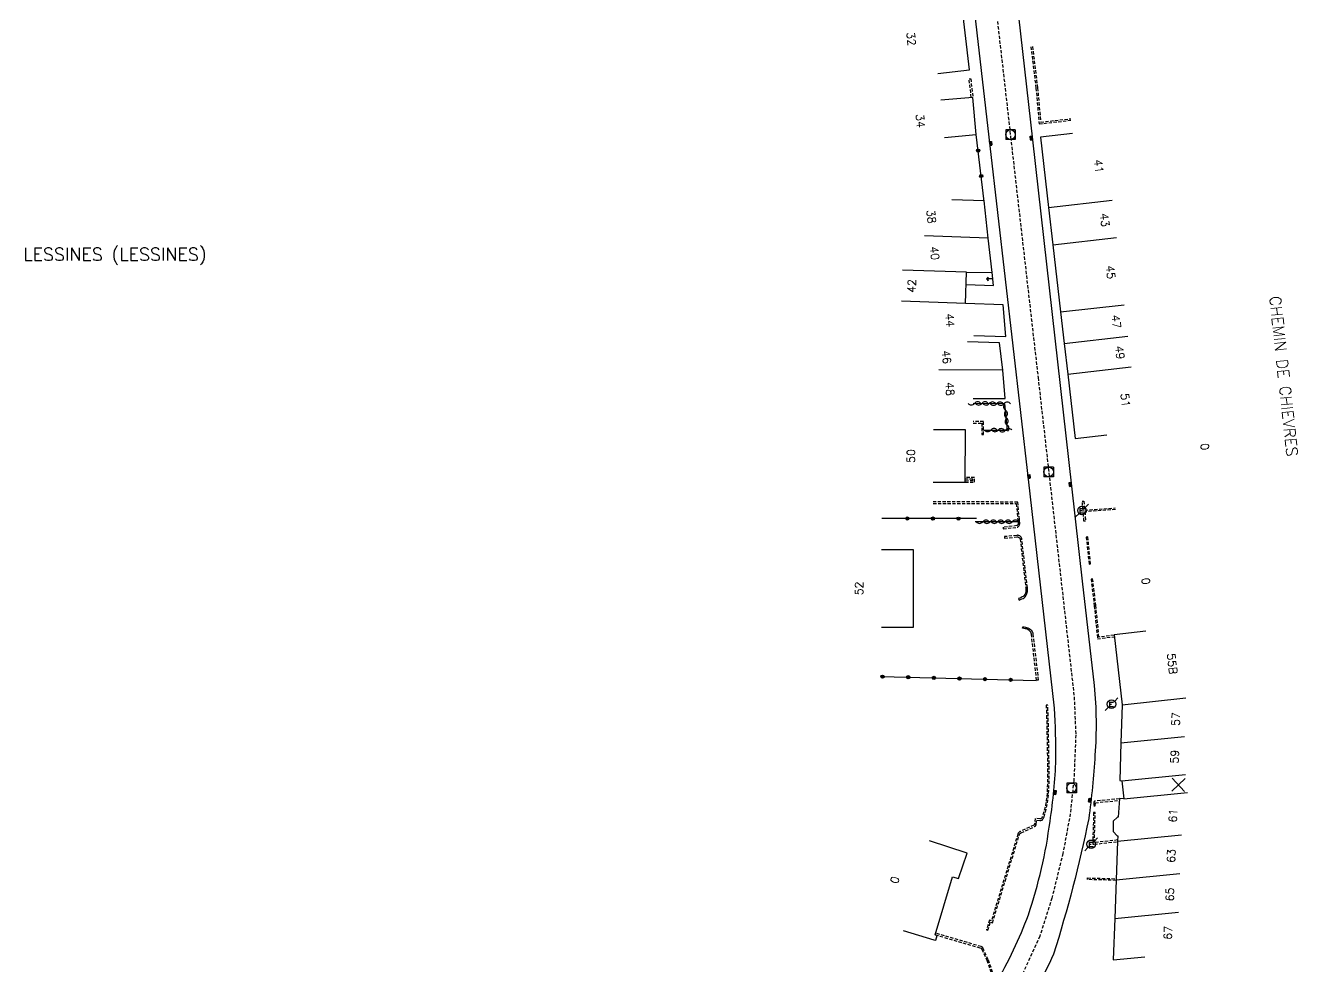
# Model space of a CAD drawing. Header units: millimetres. Extents: x 111999 to 113000, y 155000 to 156001.
# Drawn here: x 112014.7 to 112213.4, y 155124.9 to 155271.9 of the extents above; entities that cross this region are included whole.
import ezdxf
from ezdxf.enums import TextEntityAlignment as Align

# ---------------------------------------------------------------- set-up
doc = ezdxf.new("R2010")
doc.units = ezdxf.units.MM
doc.linetypes.add('DASHED', pattern=[0.75, 0.5, -0.25])
doc.layers.get('0').update_dxf_attribs({"linetype": 'CONTINUOUS'})
for name, color, linetype in [('W0001', 6, 'DASHED'), ('W0008', 7, 'CONTINUOUS'), ('W0100', 7, 'CONTINUOUS'), ('W0112', 1, 'DASHED'), ('W0310', 3, 'CONTINUOUS'), ('W0322', 7, 'CONTINUOUS'), ('W0400', 7, 'CONTINUOUS'), ('W0420', 7, 'CONTINUOUS'), ('W0471', 7, 'CONTINUOUS'), ('W0980', 7, 'CONTINUOUS'), ('W0989', 7, 'CONTINUOUS'), ('W0991', 7, 'CONTINUOUS'), ('W1102', 7, 'CONTINUOUS')]:
    doc.layers.add(name, color=color, linetype=linetype)
doc.styles.get("Standard").update_dxf_attribs({"font": 'romans.shx', "width": 0.85})

# ---------------------------------------------------------------- blocks, each defined once
blk = doc.blocks.new('T400')
for p, q in [((-0.15, 0.3), (0.15, 0.3)), ((-0.15, -0.25), (-0.15, 0.3)), ((-0.15, 0.15), (0.15, 0.15)), ((-0.15, 0), (0.15, 0)), ((0.15, 0.3), (0.15, -0.25)), ((-0.15, -0.15), (0.15, -0.15)), ((-0.15, -0.25), (-0.15, -0.3)), ((-0.15, -0.3), (0.15, -0.3)), ((0.15, -0.3), (0.15, -0.25))]:
    blk.add_line(p, q)
blk = doc.blocks.new('T420')
for p, q in [((0.75, 0.75), (-0.75, 0.75)), ((-0.75, 0.75), (-0.75, -0.75)), ((0.75, 0.75), (0.75, -0.75)), ((0.75, -0.75), (-0.75, -0.75))]:
    blk.add_line(p, q)
blk.add_ellipse((0, 0), major_axis=(-0.53, 0.53), ratio=1, start_param=3.926991, end_param=10.210176)
blk = doc.blocks.new('T471')
for p, q in [((-0.333334, 0.333334), (-0.333334, -0.333334)), ((-0.333334, 0.333334), (0.333334, 0.333334)), ((-0.333334, 0), (0, 0)), ((0.500001, 0.500001), (1.000002, 1.000002)), ((-0.500001, -0.500001), (-1.000002, -1.000002)), ((-0.333334, -0.333334), (0.333334, -0.333334))]:
    blk.add_line(p, q)
blk.add_ellipse((0, 0), major_axis=(0.471405, 0.471405), ratio=1, start_param=5.4977871438, end_param=11.780972451)
blk = doc.blocks.new('t322o')
at = {"color": 0, "linetype": 'Continuous'}
for radius in [0.25, 0.15]:
    blk.add_circle((0, 0), radius, dxfattribs=at)
blk = doc.blocks.new('t310o')
at = {"color": 0, "linetype": 'Continuous'}
for centre, start, end in [((-0.5, 0.38), 216.8699, 323.1304), ((0.5, -0.37), 36.8699, 143.1303)]:
    blk.add_arc(centre, 0.625, start, end, dxfattribs=at)
blk = doc.blocks.new('t991o')
at = {"color": 0, "linetype": 'Continuous'}
for p, q in [((-1, 1), (1, -1)), ((-1, -1), (1, 1))]:
    blk.add_line(p, q, dxfattribs=at)

msp = doc.modelspace()

# ---------------------------------------------------------------- linework, layer by layer
at = {"layer": 'W0001'}
msp.add_lwpolyline([(112163.9, 155295.6), (112168.59, 155254.4), (112172.87, 155216.87), (112176.33, 155186.37), (112178.51, 155166.97), (112178.76, 155161.05), (112178.46, 155153.95), (112177.9, 155148.73), (112176.75, 155142.52), (112175.03, 155135.56), (112173.15, 155129.6), (112170.15, 155123.08)], dxfattribs=at)
at = {"layer": 'W0008', "flags": 128}
for points in [[(112166.25, 155122.17, 0.0447), (112171.36, 155132.95, 0.0494), (112174.74, 155147.54, 0.0308), (112175.65, 155157.24, 0.0185), (112175.44, 155165.21), (112175.44, 155165.21), (112171.37, 155200.99), (112165.38, 155253.07), (112162.01, 155282.52)], [(112169.51, 155276.14), (112172, 155254.01), (112178.1, 155199.89), (112178.1, 155199.89), (112179.78, 155185.06), (112181.63, 155168.75, -0.0432), (112181.76, 155157.89, -0.0191), (112180.78, 155147.96, -0.0272), (112175.28, 155126.8, -0.0361), (112169.42, 155115.99, -0.0044), (112166.03, 155110.67), (112166.03, 155110.67, -0.002016), (112161.01, 155103.19, 0.0065), (112157.82, 155098.31), (112152.88, 155090.47), (112151.36, 155088.03, 0.011), (112148.61, 155083.3, 0.0232), (112144.67, 155075.88, 0.051), (112142.14, 155068.26, 0.0397), (112141.46, 155056.4, 0.0512), (112143.32, 155048.23, 0.0334), (112148.06, 155038.76), (112158.17, 155025.88)]]:
    msp.add_lwpolyline(points, format="xyb", dxfattribs=at)
at = {"layer": 'W0100', "flags": 128}
for points in [[(112157.21, 155264.39), (112162.18, 155264.97), (112160.83, 155276.55), (112160.83, 155276.55), (112158.82, 155276.46), (112157.82, 155285.08), (112159.85, 155285.33), (112159.35, 155289.73), (112158.76, 155294.74), (112158.32, 155298.73), (112157.76, 155303.7), (112157.16, 155308.71), (112156.29, 155314.72), (112156.25, 155315.02), (112156.25, 155315.02), (112153.82, 155314.88), (112153.36, 155329.43), (112153.36, 155329.43), (112148.36, 155329.27)], [(112158.24, 155254.38), (112163.21, 155254.83), (112162.69, 155260.64), (112162.69, 155260.64), (112157.71, 155260.19)], [(112178.24, 155254.98), (112173.27, 155254.42), (112174.52, 155243.43), (112175.18, 155237.63), (112176.36, 155227.13), (112176.93, 155222.17), (112177.5, 155217.39), (112178.66, 155207.35), (112178.66, 155207.35), (112183.62, 155207.92)], [(112162.85, 155223.42), (112167.85, 155223.26), (112167.43, 155228.25), (112167.43, 155228.25), (112161.54, 155228.44), (112161.71, 155233.31), (112165.72, 155233.26), (112165.1, 155238.63), (112164.43, 155244.48), (112159.43, 155244.66)], [(112161.64, 155231.4), (112165.93, 155231.27), (112165.69, 155233.26)], [(112148.41, 155177.88), (112153.41, 155177.87), (112153.44, 155189.94), (112153.44, 155189.94), (112148.44, 155189.95)], [(112189.72, 155177.24), (112184.75, 155176.68), (112185.99, 155165.73), (112185.8, 155159.81), (112185.62, 155153.92), (112185.96, 155153.89), (112186.26, 155151.07), (112185.6, 155151.13), (112185.37, 155148.2), (112185.29, 155148.22), (112184.62, 155147.56), (112184.61, 155146.77), (112184.59, 155145.98), (112185.23, 155145.29), (112185.31, 155145.3), (112185.3, 155144.45), (112185.06, 155138.41), (112184.85, 155132.35), (112184.58, 155125.89), (112184.58, 155125.89), (112189.56, 155126.39)], [(112151.79, 155130.47), (112156.59, 155129.05), (112156.88, 155128.96), (112157.1, 155129.71), (112156.81, 155129.8), (112159.5, 155138.87), (112160.47, 155138.59), (112161.78, 155142.55), (112161.78, 155142.55), (112155.94, 155144.48)]]:
    msp.add_lwpolyline(points, dxfattribs=at)
at = {"layer": 'W0100'}
for points in [[(112165.81, 155232.27), (112164.8, 155232.29), (112165.08, 155232), (112165.09, 155232.56), (112164.8, 155232.29)], [(112162.76, 155213.61), (112167.76, 155213.61), (112167.38, 155218.02), (112166.86, 155222.29), (112161.87, 155222.46)], [(112156.51, 155200.52), (112161.51, 155200.51), (112161.53, 155208.68), (112156.53, 155208.69)]]:
    msp.add_lwpolyline(points, dxfattribs=at)
at = {"layer": 'W0112'}
for points in [[(112171.74, 155268.56), (112172.55, 155262.09), (112173.05, 155256.5), (112178, 155257.06)], [(112171.99, 155268.59), (112172.8, 155262.12), (112173.28, 155256.78), (112177.97, 155257.31)], [(112162.44, 155260.62), (112162.11, 155263.53), (112162.36, 155263.56), (112162.69, 155260.64)], [(112162.76, 155209.75), (112164.09, 155209.75), (112164.08, 155207.96), (112164.33, 155207.96), (112164.35, 155210), (112162.76, 155210)], [(112161.51, 155200.51), (112162.93, 155200.53), (112162.94, 155201.25), (112161.51, 155201.26)], [(112161.51, 155200.76), (112162.68, 155200.78), (112162.68, 155201), (112161.51, 155201.01)], [(112156.5, 155197.21), (112169.47, 155197.17), (112169.7, 155194.68), (112169.74, 155194.32), (112169.75, 155194.23), (112169.76, 155194.14), (112169.76, 155194.06), (112169.75, 155193.99), (112169.73, 155193.92), (112169.7, 155193.86), (112169.67, 155193.81), (112169.63, 155193.77), (112169.6, 155193.75), (112169.57, 155193.74), (112167.41, 155193.48), (112167.44, 155193.23), (112169.62, 155193.49), (112169.71, 155193.52), (112169.79, 155193.58), (112169.87, 155193.65), (112169.92, 155193.74), (112169.97, 155193.84), (112169.99, 155193.94), (112170.01, 155194.04), (112170.01, 155194.14), (112170, 155194.25), (112169.99, 155194.35), (112169.95, 155194.71), (112169.7, 155197.42), (112156.5, 155197.46)], [(112184.97, 155196.26), (112180.18, 155195.9), (112180.29, 155194.46), (112180.04, 155194.44), (112179.91, 155196.13), (112179.77, 155197.55), (112180.02, 155197.58), (112180.16, 155196.15), (112184.94, 155196.51)], [(112184.76, 155176.63), (112182.38, 155176.33), (112181.9, 155181.24), (112181.4, 155185.41), (112181.15, 155185.38), (112181.65, 155181.21), (112182.15, 155176.05), (112184.79, 155176.38)], [(112185.59, 155151.06), (112181.71, 155150.69), (112181.58, 155150.56), (112181.56, 155149.99), (112181.81, 155149.98), (112181.82, 155150.45), (112185.57, 155150.81)], [(112185.3, 155144.63), (112181.66, 155144.22), (112181.8, 155148.91), (112181.55, 155148.91), (112181.41, 155143.95), (112181.65, 155143.97), (112185.29, 155144.38)], [(112185.06, 155138.32), (112180.59, 155138.45), (112180.59, 155138.7), (112185.07, 155138.57)], [(112156.82, 155129.83), (112163.9, 155127.74), (112163.93, 155127.73), (112163.96, 155127.71), (112163.98, 155127.7), (112164, 155127.69), (112164.01, 155127.68), (112164.02, 155127.67), (112164.04, 155127.65), (112164.05, 155127.63), (112164.06, 155127.61), (112164.08, 155127.58), (112164.86, 155125.84), (112165.49, 155124.03)], [(112165.77, 155123.98), (112165.09, 155125.93), (112164.3, 155127.69), (112164.28, 155127.73), (112164.26, 155127.77), (112164.24, 155127.81), (112164.21, 155127.84), (112164.17, 155127.87), (112164.14, 155127.9), (112164.1, 155127.92), (112164.06, 155127.94), (112164.03, 155127.95), (112163.99, 155127.97), (112156.89, 155130.07)]]:
    msp.add_lwpolyline(points, dxfattribs=at)
for points in [[(112167.63, 155191.77), (112169.56, 155191.97), (112169.61, 155191.98), (112169.66, 155191.98), (112169.7, 155191.97), (112169.75, 155191.96), (112169.79, 155191.95), (112169.87, 155191.91), (112169.95, 155191.85), (112170.01, 155191.79), (112170.05, 155191.72), (112170.07, 155191.66), (112170.95, 155184.05), (112170.97, 155183.77), (112170.95, 155183.49), (112170.89, 155183.21), (112170.8, 155182.98), (112170.67, 155182.79), (112170.56, 155182.68), (112170.41, 155182.59), (112170.23, 155182.51), (112170.04, 155182.43), (112169.83, 155182.35), (112169.91, 155182.12), (112170.12, 155182.19), (112170.33, 155182.28), (112170.53, 155182.37), (112170.71, 155182.48), (112170.86, 155182.62), (112171.02, 155182.86), (112171.13, 155183.15), (112171.2, 155183.45), (112171.22, 155183.77), (112171.2, 155184.08), (112170.32, 155191.69), (112170.28, 155191.82), (112170.21, 155191.94), (112170.11, 155192.04), (112170, 155192.13), (112169.87, 155192.19), (112169.8, 155192.21), (112169.74, 155192.22), (112169.67, 155192.23), (112169.6, 155192.23), (112169.54, 155192.22), (112167.61, 155192.02)], [(112180.4, 155191.96), (112180.83, 155187.73), (112181.07, 155187.75), (112180.65, 155191.99)], [(112170.47, 155177.95), (112170.68, 155177.92), (112170.89, 155177.89), (112171.09, 155177.84), (112171.28, 155177.77), (112171.47, 155177.67), (112171.64, 155177.55), (112171.8, 155177.39), (112171.93, 155177.21), (112172.03, 155177.01), (112172.07, 155176.8), (112172.9, 155169.62), (112172.65, 155169.59), (112171.83, 155176.77), (112171.79, 155176.93), (112171.72, 155177.08), (112171.61, 155177.23), (112171.48, 155177.36), (112171.34, 155177.46), (112171.18, 155177.54), (112171.02, 155177.6), (112170.84, 155177.64), (112170.64, 155177.67), (112170.44, 155177.7)], [(112165.04, 155130.52), (112165.44, 155131.81), (112165.75, 155131.71), (112169.96, 155145.5), (112169.98, 155145.54), (112170, 155145.57), (112170.02, 155145.6), (112170.05, 155145.63), (112170.08, 155145.65), (112170.11, 155145.68), (112170.14, 155145.7), (112170.17, 155145.72), (112170.2, 155145.74), (112170.23, 155145.76), (112172.34, 155146.73), (112172.38, 155146.76), (112172.43, 155146.79), (112172.47, 155146.82), (112172.5, 155146.86), (112172.53, 155146.91), (112172.55, 155146.94), (112172.56, 155146.98), (112172.58, 155147.02), (112172.58, 155147.05), (112172.59, 155147.09), (112172.65, 155147.73), (112173.14, 155147.66), (112173.23, 155147.65), (112173.32, 155147.67), (112173.41, 155147.7), (112173.49, 155147.75), (112173.56, 155147.8), (112173.63, 155147.88), (112173.68, 155147.96), (112173.73, 155148.05), (112173.76, 155148.14), (112173.8, 155148.23), (112174.03, 155148.96), (112174.21, 155149.68), (112174.35, 155150.42), (112174.45, 155151.16), (112174.52, 155151.9), (112174.56, 155152.65), (112174.59, 155153.39), (112174.6, 155154.14), (112174.6, 155154.89), (112174.59, 155155.73), (112174.59, 155156.56), (112174.58, 155157.4), (112174.57, 155158.23), (112174.56, 155159.06), (112174.54, 155159.89), (112174.52, 155160.73), (112174.51, 155161.56), (112174.49, 155162.39), (112174.47, 155163.22), (112174.45, 155164.05), (112174.42, 155164.88), (112174.4, 155165.71), (112174.15, 155165.71), (112174.17, 155164.88), (112174.2, 155164.05), (112174.22, 155163.21), (112174.24, 155162.38), (112174.26, 155161.55), (112174.27, 155160.72), (112174.29, 155159.89), (112174.31, 155159.06), (112174.32, 155158.23), (112174.33, 155157.39), (112174.34, 155156.56), (112174.34, 155155.73), (112174.35, 155154.89), (112174.35, 155154.14), (112174.34, 155153.4), (112174.31, 155152.66), (112174.27, 155151.92), (112174.2, 155151.19), (112174.1, 155150.46), (112173.97, 155149.74), (112173.79, 155149.02), (112173.56, 155148.31), (112173.53, 155148.23), (112173.5, 155148.15), (112173.47, 155148.08), (112173.43, 155148.03), (112173.39, 155147.99), (112173.35, 155147.96), (112173.3, 155147.93), (112173.25, 155147.91), (112173.21, 155147.91), (112173.16, 155147.91), (112172.43, 155148.01), (112172.34, 155147.12), (112172.34, 155147.1), (112172.33, 155147.08), (112172.33, 155147.06), (112172.32, 155147.05), (112172.32, 155147.04), (112172.3, 155147.02), (112172.29, 155147), (112172.27, 155146.98), (112172.25, 155146.97), (112172.22, 155146.95), (112170.12, 155145.98), (112170.07, 155145.96), (112170.03, 155145.93), (112169.99, 155145.9), (112169.95, 155145.87), (112169.91, 155145.84), (112169.87, 155145.81), (112169.83, 155145.76), (112169.79, 155145.71), (112169.75, 155145.65), (112169.73, 155145.59), (112165.59, 155132.02), (112165.28, 155132.12), (112164.8, 155130.59)]]:
    msp.add_lwpolyline(points, close=True, dxfattribs=at)
at = {"layer": 'W0310', "flags": 128}
for points in [[(112164.33, 155208.67), (112168.11, 155208.64), (112167.69, 155212.79), (112167.69, 155212.79), (112162.76, 155212.84)], [(112169.74, 155194.34), (112163.07, 155194.34), (112163.07, 155194.34)]]:
    msp.add_lwpolyline(points, dxfattribs=at)
at = {"layer": 'W0322', "flags": 128}
for points in [[(112164.48, 155244.38), (112163.22, 155254.83), (112163.22, 155254.83)], [(112148.39, 155170.16), (112172.58, 155169.55), (112172.58, 155169.55)]]:
    msp.add_lwpolyline(points, dxfattribs=at)
at = {"layer": 'W0322'}
msp.add_lwpolyline([(112163.28, 155194.83), (112148.45, 155194.86)], dxfattribs=at)
at = {"layer": 'W1102'}
for p, q in [((112174.52, 155243.43), (112184.46, 155244.57)), ((112165.1, 155238.63), (112155.11, 155238.99)), ((112175.18, 155237.63), (112185.12, 155238.76)), ((112161.71, 155233.31), (112151.72, 155233.67)), ((112161.54, 155228.44), (112151.54, 155228.81)), ((112176.36, 155227.13), (112186.3, 155228.24)), ((112176.93, 155222.17), (112186.87, 155223.32)), ((112177.5, 155217.39), (112187.43, 155218.57)), ((112167.38, 155218.02), (112157.38, 155218.06)), ((112185.99, 155165.73), (112195.93, 155166.85)), ((112185.8, 155159.81), (112195.75, 155160.8)), ((112185.96, 155153.89), (112195.91, 155154.88)), ((112186.26, 155151.07), (112196.22, 155152.06)), ((112185.3, 155144.45), (112195.25, 155145.44)), ((112185.06, 155138.41), (112195.01, 155139.4)), ((112184.85, 155132.35), (112194.8, 155133.33))]:
    msp.add_line(p, q, dxfattribs=at)

# ---------------------------------------------------------------- block references
at = {"layer": 'W0310'}
for p, rotation in [((112162.94, 155212.84), 179.4989530686319), ((112164.1, 155212.83), 179.4989530686319), ((112165.25, 155212.82), 179.4989530686319), ((112166.41, 155212.81), 179.4989530686319), ((112167.56, 155212.8), 179.4989530686319), ((112167.79, 155211.77), 95.79052349208835), ((112167.91, 155210.62), 95.79052349208835), ((112168.03, 155209.47), 95.79052349208835), ((112165.49, 155208.66), 359.4989530687483), ((112166.64, 155208.65), 359.4989530687483), ((112167.8, 155208.64), 359.4989530687483), ((112164.23, 155194.34), 180.0548325166562), ((112165.38, 155194.34), 180.0548325166562), ((112166.54, 155194.34), 180.0548325166562), ((112167.69, 155194.34), 180.0548325166562), ((112168.85, 155194.34), 180.0548325166562)]:
    msp.add_blockref('t310o', p, dxfattribs=dict(at, rotation=rotation))
at = {"layer": 'W0322'}
for p, rotation in [((112163.52, 155252.32), 96.90487642698854), ((112164, 155248.35), 96.90487642698854), ((112152.45, 155194.85), 179.8604503432692), ((112156.45, 155194.84), 179.8604503432692), ((112160.45, 155194.83), 179.8604503432692), ((112148.59, 155170.15), 358.562078781768), ((112152.59, 155170.05), 358.562078781768), ((112156.59, 155169.95), 358.562078781768), ((112160.59, 155169.85), 358.562078781768), ((112164.59, 155169.75), 358.562078781768), ((112168.59, 155169.65), 358.562078781768)]:
    msp.add_blockref('t322o', p, dxfattribs=dict(at, rotation=rotation))
at = {"layer": 'W0400'}
for p, rotation in [((112171.81, 155254.29), 6.703160867414537), ((112165.49, 155253.44), 5.917444567379784), ((112171.47, 155201.41), 6.942281775089657), ((112177.9, 155200.18), 6.989389659096173), ((112175.51, 155152.06), 354.5106931039477), ((112180.95, 155150.85), 353.698798621933)]:
    msp.add_blockref('T400', p, dxfattribs=dict(at, rotation=rotation))
at = {"layer": 'W0420'}
for p in [(112168.57, 155254.82), (112174.53, 155202.13), (112178.1, 155152.74)]:
    msp.add_blockref('T420', p, dxfattribs=at)
at = {"layer": 'W0471'}
for p in [(112179.73, 155196.09), (112184.34, 155165.84), (112181.17, 155143.96)]:
    msp.add_blockref('T471', p, dxfattribs=at)
at = {"layer": 'W0991', "rotation": 88.23617380986877}
msp.add_blockref('t991o', (112194.8, 155153.25), dxfattribs=at)

# ---------------------------------------------------------------- texts
at = {"layer": 'W0980'}
msp.add_text('LESSINES (LESSINES)', height=2, dxfattribs=at).set_placement((112028.68, 155235.99), align=Align.MIDDLE)
at = {"layer": 'W0989'}
msp.add_text('CHEMIN DE CHIEVRES', height=1.75, rotation=276.1726, dxfattribs=at).set_placement((112209.02, 155229.51))
at = {"layer": 'W0991'}
for s, rotation, p in [('32', 276.6326, (112153.06, 155269.78)), ('34', 275.1636, (112154.49, 155256.97)), ('41', 276.4922, (112182.34, 155249.89)), ('38', 276.5467, (112156.2, 155242.01)), ('43', 276.4939, (112183.3, 155241.49)), ('40', 276.5805, (112156.72, 155236.3)), ('45', 276.4094, (112184.22, 155233.33)), ('42', 87.9283, (112153.13, 155231.18)), ('44', 274.716, (112159.11, 155225.85)), ('47', 276.5633, (112185.09, 155225.62)), ('46', 276.9171, (112158.56, 155220.08)), ('49', 276.7657, (112185.66, 155220.78)), ('48', 274.8879, (112159.1, 155215.09)), ('51', 276.5694, (112186.52, 155213.34)), ('0', 276.5694, (112198.92, 155206.07)), ('50', 89.8605, (112153.02, 155204.62)), ('52', 89.879, (112144.92, 155183.92)), ('0', 276.2893, (112189.71, 155185.06)), ('55B', 276.4592, (112193.82, 155172.16)), ('57', 88.1555, (112194.39, 155163.53)), ('59', 88.2362, (112194.21, 155157.64)), ('61', 87.4146, (112193.94, 155148.44)), ('63', 87.7739, (112193.67, 155142.14)), ('0', 73.4986, (112150.49, 155138.39)), ('65', 88.0215, (112193.45, 155136.12)), ('67', 87.6381, (112193.17, 155130.12))]:
    msp.add_text(s, height=1.25, rotation=rotation, dxfattribs=at).set_placement(p, align=Align.MIDDLE)

doc.saveas('drawing.dxf')
